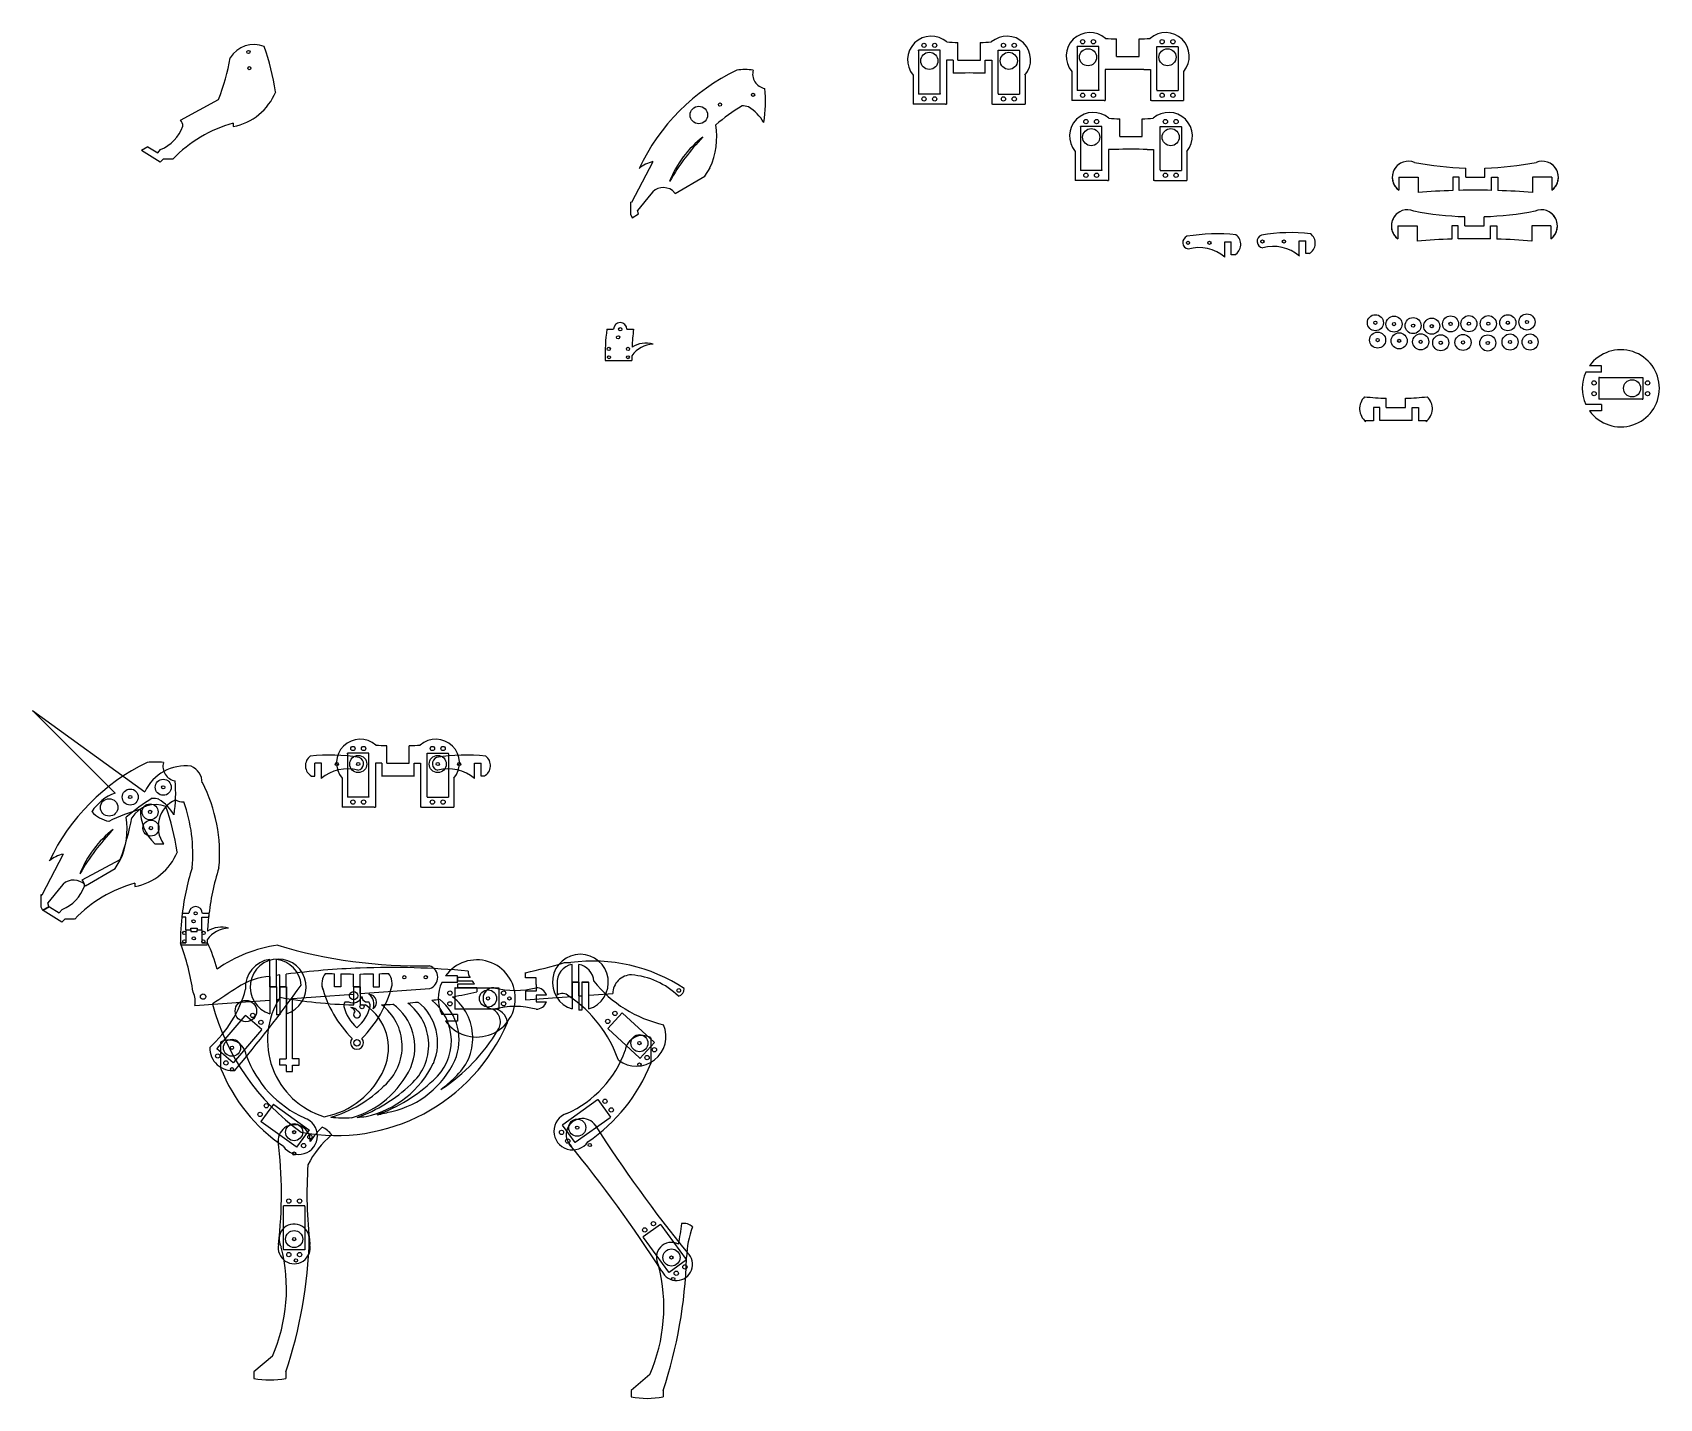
# Model space of a CAD drawing. Header units: inches. Extents: x -77 to 75, y -49 to 79.
import ezdxf

# ---------------------------------------------------------------- set-up
doc = ezdxf.new("R2010")
doc.units = ezdxf.units.IN
doc.header["$MEASUREMENT"] = 0

msp = doc.modelspace()

# ---------------------------------------------------------------- linework, layer by layer
for p, q in [((9.64, 76.29), (9.64, 77.92)), ((11.74, 76.29), (11.74, 77.92)), ((24.45, 76.62), (24.45, 78.26)), ((26.55, 76.62), (26.55, 78.26)), ((9.19, 76.29), (8.58, 76.29)), ((8.58, 76.29), (8.58, 75.17)), ((9.19, 76.29), (9.19, 75.06)), ((9.64, 76.29), (11.74, 76.29)), ((12.19, 75.06), (12.19, 76.29)), ((12.19, 76.29), (12.8, 76.29)), ((12.8, 76.29), (12.8, 75.17)), ((24.45, 76.62), (26.55, 76.62)), ((5.47, 74.89), (5.47, 72.17)), ((8.58, 75.17), (8.58, 72.17)), ((12.8, 75.17), (12.8, 72.17)), ((15.91, 74.89), (15.91, 72.17)), ((20.28, 75.22), (20.28, 72.51)), ((23.39, 75.4), (23.39, 72.51)), ((24, 75.4), (23.39, 75.4)), ((27, 75.4), (27.61, 75.4)), ((27.61, 75.4), (27.61, 72.51)), ((30.71, 75.22), (30.71, 72.51)), ((-62.9, 70.69), (-59.36, 72.61)), ((8.49, 72.17), (5.47, 72.17)), ((8.49, 72.17), (8.58, 72.17)), ((12.89, 72.17), (12.8, 72.17)), ((12.89, 72.17), (15.91, 72.17)), ((23.29, 72.51), (20.28, 72.51)), ((23.29, 72.51), (23.39, 72.51)), ((27.7, 72.51), (27.61, 72.51)), ((27.7, 72.51), (30.71, 72.51)), ((-58, 70.39), (-58, 70.08)), ((24.75, 69.16), (24.75, 70.8)), ((26.85, 69.16), (26.85, 70.8)), ((24.75, 69.16), (26.85, 69.16)), ((-65.97, 68.19), (-66.55, 67.85)), ((-64.82, 66.77), (-66.55, 67.85)), ((-65.97, 68.19), (-65.04, 67.62)), ((-65.04, 67.62), (-64.77, 67.94)), ((-64.54, 67.05), (-64.82, 66.77)), ((-63.61, 67.05), (-64.54, 67.05)), ((20.59, 67.76), (20.59, 65.05)), ((23.69, 67.94), (23.69, 65.05)), ((24.3, 67.94), (23.69, 67.94)), ((27.3, 67.94), (27.91, 67.94)), ((27.91, 67.94), (27.91, 65.05)), ((31.02, 67.76), (31.02, 65.05)), ((-18.82, 66.8), (-20.82, 62.98)), ((-16.73, 63.84), (-13.97, 65.46)), ((-13.97, 65.46), (-13.49, 66.24)), ((50.79, 65.35), (52.59, 65.35)), ((50.79, 65.35), (50.79, 64.15)), ((50.79, 65.35), (52.59, 65.35)), ((52.59, 65.35), (52.59, 63.93)), ((56.44, 65.35), (55.83, 65.35)), ((55.83, 65.35), (55.83, 64.11)), ((56.44, 64.12), (56.44, 65.35)), ((57.04, 65.35), (57.04, 66.2)), ((57.04, 65.35), (58.84, 65.35)), ((58.84, 65.35), (58.84, 66.2)), ((59.44, 64.12), (59.44, 65.35)), ((59.44, 65.35), (60.05, 65.35)), ((60.05, 65.35), (60.05, 64.11)), ((65.09, 65.35), (63.29, 65.35)), ((63.29, 65.35), (63.29, 63.93)), ((65.09, 65.35), (63.29, 65.35)), ((65.09, 65.35), (65.09, 64.15)), ((-19.02, 63.78), (-20.26, 62.24)), ((-17, 64.11), (-17, 64.11)), ((-17, 64.11), (-16.73, 63.84)), ((23.6, 65.05), (20.59, 65.05)), ((23.6, 65.05), (23.69, 65.05)), ((28.01, 65.05), (27.91, 65.05)), ((28.01, 65.05), (31.02, 65.05)), ((-20.9, 63.03), (-20.9, 61.89)), ((-20.9, 61.89), (-20.75, 61.56)), ((-20.75, 61.56), (-20.15, 61.92)), ((-20.15, 61.92), (-20.26, 62.24)), ((50.7, 60.81), (52.5, 60.81)), ((50.7, 60.81), (50.7, 59.61)), ((50.7, 60.81), (52.5, 60.81)), ((52.5, 60.81), (52.5, 59.39)), ((56.35, 60.81), (55.74, 60.81)), ((55.74, 60.81), (55.74, 59.57)), ((56.35, 59.59), (56.35, 60.81)), ((56.95, 60.81), (56.95, 61.66)), ((56.95, 60.81), (58.75, 60.81)), ((58.75, 60.81), (58.75, 61.66)), ((59.35, 59.59), (59.35, 60.81)), ((59.35, 60.81), (59.96, 60.81)), ((59.96, 60.81), (59.96, 59.57)), ((65, 60.81), (63.2, 60.81)), ((63.2, 60.81), (63.2, 59.39)), ((65, 60.81), (63.2, 60.81)), ((65, 60.81), (65, 59.61)), ((34.56, 57.88), (34.56, 59.31)), ((34.56, 59.31), (35.16, 59.31)), ((35.16, 58.11), (35.16, 59.31)), ((41.51, 58), (41.51, 59.42)), ((41.51, 59.42), (42.11, 59.42)), ((42.11, 58.22), (42.11, 59.42)), ((35.48, 58.11), (35.16, 58.11)), ((42.43, 58.22), (42.11, 58.22)), ((-23.12, 51.16), (-22.5, 51.16)), ((-21.25, 51.16), (-20.62, 51.16)), ((-23.29, 48.24), (-20.79, 48.24)), ((69.72, 47.15), (68.25, 47.15)), ((69.72, 47.76), (68.61, 47.76)), ((69.72, 47.15), (69.72, 47.76)), ((49.63, 43.86), (49.63, 44.72)), ((51.43, 43.86), (51.43, 44.72)), ((69.72, 44.15), (68.25, 44.15)), ((69.72, 44.15), (69.72, 43.54)), ((49.03, 43.86), (48.42, 43.86)), ((48.42, 43.86), (48.42, 42.62)), ((49.03, 42.64), (49.03, 43.86)), ((49.63, 43.86), (51.43, 43.86)), ((52.03, 42.64), (52.03, 43.86)), ((52.03, 43.86), (52.64, 43.86)), ((52.64, 43.86), (52.64, 42.62)), ((69.72, 43.54), (68.61, 43.54)), ((-69.02, 7.87), (-76.72, 15.57)), ((-76.72, 15.57), (-66.24, 7.99)), ((-43.66, 10.66), (-43.66, 12.29)), ((-41.56, 10.66), (-41.56, 12.29)), ((-50.36, 9.46), (-50.36, 10.66)), ((-49.76, 10.66), (-50.36, 10.66)), ((-49.76, 9.23), (-49.76, 10.66)), ((-44.11, 10.66), (-44.72, 10.66)), ((-44.72, 10.66), (-44.72, 9.54)), ((-44.11, 10.66), (-44.11, 9.43)), ((-43.66, 10.66), (-41.56, 10.66)), ((-41.11, 9.43), (-41.11, 10.66)), ((-41.11, 10.66), (-40.5, 10.66)), ((-40.5, 10.66), (-40.5, 9.54)), ((-35.46, 9.23), (-35.46, 10.66)), ((-35.46, 10.66), (-34.86, 10.66)), ((-34.86, 9.46), (-34.86, 10.66)), ((-50.68, 9.46), (-50.36, 9.46)), ((-47.83, 9.26), (-47.83, 6.54)), ((-44.72, 9.54), (-44.72, 6.54)), ((-40.5, 9.54), (-40.5, 6.54)), ((-37.39, 9.26), (-37.39, 6.54)), ((-34.55, 9.46), (-34.86, 9.46)), ((-44.82, 6.54), (-47.83, 6.54)), ((-44.82, 6.54), (-44.72, 6.54)), ((-40.41, 6.54), (-40.5, 6.54)), ((-40.41, 6.54), (-37.39, 6.54)), ((-65.3, 3.14), (-64.48, 3.14)), ((-73.86, 2.17), (-75.86, -1.65)), ((-72.08, -0.24), (-68.53, 1.68)), ((-69.01, 0.83), (-68.53, 1.61)), ((-71.78, -0.79), (-69.01, 0.83)), ((-74.06, -0.85), (-75.3, -2.39)), ((-72.04, -0.52), (-72.04, -0.52)), ((-72.04, -0.52), (-71.78, -0.79)), ((-67.18, -0.54), (-67.18, -0.86)), ((-75.95, -1.6), (-75.95, -2.74)), ((-75.95, -2.74), (-75.79, -3.07)), ((-75.79, -3.07), (-75.19, -2.71)), ((-75.15, -2.74), (-75.73, -3.08)), ((-75.19, -2.71), (-75.3, -2.39)), ((-75.15, -2.74), (-74.22, -3.31)), ((-74.22, -3.31), (-73.94, -2.99)), ((-74, -4.17), (-75.73, -3.08)), ((-73.72, -3.89), (-74, -4.17)), ((-72.79, -3.89), (-73.72, -3.89)), ((-62.41, -3.7), (-62.78, -3.7)), ((-62.75, -3.35), (-62.12, -3.35)), ((-62.41, -4.9), (-62.41, -3.7)), ((-60.91, -4.9), (-60.91, -3.7)), ((-60.91, -3.7), (-60.28, -3.7)), ((-60.87, -3.35), (-60.25, -3.35)), ((-62.41, -4.9), (-62.41, -6.1)), ((-62.41, -4.9), (-61.96, -4.9)), ((-62.41, -4.9), (-61.96, -4.9)), ((-61.96, -4.9), (-61.96, -4.75)), ((-61.96, -4.75), (-61.36, -4.75)), ((-61.96, -4.9), (-61.96, -5.05)), ((-61.96, -5.05), (-61.36, -5.05)), ((-61.36, -4.75), (-61.36, -4.9)), ((-61.36, -5.05), (-61.36, -4.9)), ((-61.36, -4.9), (-60.91, -4.9)), ((-61.36, -4.9), (-60.91, -4.9)), ((-60.91, -4.9), (-60.91, -6.1)), ((-62.91, -6.1), (-62.41, -6.1)), ((-62.91, -6.28), (-60.41, -6.28)), ((-60.91, -6.1), (-60.41, -6.1)), ((-54.56, -10.23), (-54.56, -7.66)), ((-53.95, -10.23), (-53.95, -7.65)), ((-53.05, -10.23), (-53.05, -9.04)), ((-48.55, -10.23), (-48.55, -8.99)), ((-47.94, -9), (-47.94, -10.23)), ((-46.75, -10.23), (-46.75, -9.02)), ((-46.13, -10.23), (-46.13, -9.02)), ((-44.94, -9), (-44.94, -10.23)), ((-44.33, -10.23), (-44.33, -8.99)), ((-30.71, -9.39), (-30.71, -8.89)), ((-27.08, -7.95), (-26.48, -7.95)), ((-26.36, -9.79), (-26.36, -8.12)), ((-25.74, -9.79), (-25.74, -8.12)), ((-54.57, -10.23), (-54.57, -12.72)), ((-53.95, -10.23), (-54.57, -10.23)), ((-53.95, -10.23), (-54.56, -10.23)), ((-54.55, -10.23), (-54.55, -9.24)), ((-54.55, -11.45), (-54.55, -10.23)), ((-54.55, -10.23), (-53.95, -10.23)), ((-54.55, -10.23), (-53.95, -10.23)), ((-53.95, -10.23), (-53.95, -9.16)), ((-53.95, -10.23), (-53.95, -11.41)), ((-53.95, -10.23), (-53.95, -12.82)), ((-53.65, -10.23), (-53.65, -9.11)), ((-53.65, -11.39), (-53.65, -10.23)), ((-53.65, -10.23), (-53.05, -10.23)), ((-53.65, -10.23), (-53.05, -10.23)), ((-53.65, -10.23), (-53.65, -12.82)), ((-53.03, -10.23), (-53.65, -10.23)), ((-53.05, -10.23), (-53.05, -16.93)), ((-53.03, -10.23), (-53.03, -12.72)), ((-47.94, -10.23), (-48.55, -10.23)), ((-46.75, -10.23), (-46.75, -10.89)), ((-46.75, -10.23), (-46.14, -10.23)), ((-46.75, -10.23), (-46.14, -10.23)), ((-46.13, -10.23), (-46.75, -10.23)), ((-46.75, -10.23), (-46.75, -11.9)), ((-46.14, -10.85), (-46.14, -10.23)), ((-46.14, -10.23), (-46.14, -11.91)), ((-46.14, -10.85), (-39.65, -10.38)), ((-44.94, -10.23), (-44.33, -10.23)), ((-37.06, -9.8), (-38.53, -9.8)), ((-37.06, -9.19), (-38.18, -9.19)), ((-37.06, -9.8), (-37.06, -9.19)), ((-35.87, -9.34), (-37.06, -9.34)), ((-37.06, -9.34), (-37.06, -9.65)), ((-37.06, -9.65), (-35.67, -9.65)), ((-35.47, -9.96), (-37.06, -9.96)), ((-37.06, -9.96), (-37.06, -10.27)), ((-37.06, -10.27), (-35.26, -10.27)), ((-35.26, -10.27), (-35.26, -10.67)), ((-29.71, -9.39), (-30.71, -9.39)), ((-30.71, -10.61), (-30.71, -11.43)), ((-29.71, -10.61), (-30.71, -10.61)), ((-29.71, -10), (-29.71, -9.39)), ((-29.71, -10), (-29.71, -10.61)), ((-27.77, -9.94), (-27.75, -10.99)), ((-26.36, -11.11), (-26.36, -9.79)), ((-25.74, -9.79), (-26.36, -9.79)), ((-26.36, -9.79), (-25.74, -9.79)), ((-26.36, -9.79), (-26.36, -12.28)), ((-25.74, -9.79), (-26.36, -9.79)), ((-25.74, -11.07), (-25.74, -9.79)), ((-25.74, -9.79), (-25.74, -12.38)), ((-25.44, -9.79), (-25.44, -12.38)), ((-24.82, -9.79), (-25.44, -9.79)), ((-25.43, -11.05), (-25.43, -9.79)), ((-25.43, -9.79), (-24.81, -9.79)), ((-24.82, -9.79), (-24.82, -12.28)), ((-24.81, -11), (-24.81, -9.79)), ((-61.58, -11.95), (-56.83, -11.61)), ((-56.83, -11.61), (-54.55, -11.45)), ((-53.95, -11.41), (-53.65, -11.39)), ((-52.45, -11.3), (-51.63, -11.24)), ((-52.45, -16.93), (-52.45, -11.3)), ((-51.63, -11.24), (-50.27, -11.14)), ((-50.27, -11.14), (-46.75, -10.89)), ((-30.71, -11.43), (-27.77, -11.21)), ((-28.76, -10.99), (-29.71, -10.99)), ((-29.71, -10.99), (-29.71, -11.6)), ((-29.71, -11.6), (-28.76, -11.6)), ((-27.77, -11.21), (-26.36, -11.11)), ((-25.74, -11.07), (-25.43, -11.05)), ((-24.81, -11), (-24.34, -10.97)), ((-24.34, -10.97), (-22.56, -10.84)), ((-53.65, -12.82), (-53.95, -12.82)), ((-37.06, -12.8), (-38.53, -12.8)), ((-37.06, -13.41), (-38.18, -13.41)), ((-37.06, -12.8), (-37.06, -13.41)), ((-25.44, -12.38), (-25.74, -12.38)), ((-19.02, -14.96), (-19.02, -17.37)), ((-59.17, -15.38), (-59.17, -17.79)), ((-53.65, -17.53), (-53.65, -16.93)), ((-53.65, -16.93), (-53.05, -16.93)), ((-53.05, -17.53), (-53.65, -17.53)), ((-53.05, -17.53), (-53.05, -18.13)), ((-53.05, -18.13), (-52.45, -18.13)), ((-51.85, -16.93), (-52.45, -16.93)), ((-52.45, -18.13), (-52.45, -17.53)), ((-52.45, -18.13), (-52.45, -17.53)), ((-52.45, -17.53), (-51.85, -17.53)), ((-51.85, -17.53), (-51.85, -16.93)), ((-54.33, -44.68), (-56.08, -46.16)), ((-56.08, -46.16), (-56.08, -46.76)), ((-53.08, -46.16), (-53.08, -46.76)), ((-19.12, -46.4), (-20.86, -47.88)), ((-20.86, -47.88), (-20.86, -48.48)), ((-17.86, -47.88), (-17.86, -48.48))]:
    msp.add_line(p, q)
at = {"color": 1}
for p, q in [((22.79, 77.55), (20.79, 77.55)), ((20.79, 77.5), (20.79, 77.55)), ((20.79, 77.5), (20.79, 73.5)), ((22.79, 77.5), (22.79, 77.55)), ((22.79, 73.5), (22.79, 77.5)), ((28.21, 77.5), (28.21, 77.55)), ((28.21, 77.55), (30.21, 77.55)), ((28.21, 73.5), (28.21, 77.5)), ((30.21, 77.5), (30.21, 77.55)), ((30.21, 77.5), (30.21, 73.5)), ((7.98, 77.21), (5.98, 77.21)), ((5.98, 77.16), (5.98, 77.21)), ((5.98, 77.16), (5.98, 73.16)), ((7.98, 77.16), (7.98, 77.21)), ((7.98, 73.16), (7.98, 77.16)), ((13.4, 77.16), (13.4, 77.21)), ((13.4, 77.21), (15.4, 77.21)), ((13.4, 73.16), (13.4, 77.16)), ((15.4, 77.16), (15.4, 77.21)), ((15.4, 77.16), (15.4, 73.16)), ((5.98, 73.16), (5.98, 73.11)), ((7.98, 73.11), (5.98, 73.11)), ((7.98, 73.16), (7.98, 73.11)), ((13.4, 73.16), (13.4, 73.11)), ((13.4, 73.11), (15.4, 73.11)), ((15.4, 73.16), (15.4, 73.11)), ((20.79, 73.5), (20.79, 73.45)), ((22.79, 73.45), (20.79, 73.45)), ((22.79, 73.5), (22.79, 73.45)), ((28.21, 73.5), (28.21, 73.45)), ((28.21, 73.45), (30.21, 73.45)), ((30.21, 73.5), (30.21, 73.45)), ((23.09, 70.09), (21.09, 70.09)), ((21.09, 70.04), (21.09, 70.09)), ((21.09, 70.04), (21.09, 66.04)), ((23.09, 70.04), (23.09, 70.09)), ((23.09, 66.04), (23.09, 70.04)), ((28.51, 70.04), (28.51, 70.09)), ((28.51, 70.09), (30.51, 70.09)), ((28.51, 66.04), (28.51, 70.04)), ((30.51, 70.04), (30.51, 70.09)), ((30.51, 70.04), (30.51, 66.04)), ((21.09, 66.04), (21.09, 65.99)), ((23.09, 65.99), (21.09, 65.99)), ((23.09, 66.04), (23.09, 65.99)), ((28.51, 66.04), (28.51, 65.99)), ((28.51, 65.99), (30.51, 65.99)), ((30.51, 66.04), (30.51, 65.99)), ((69.52, 46.65), (69.47, 46.65)), ((69.47, 46.65), (69.47, 44.65)), ((69.52, 46.65), (73.52, 46.65)), ((73.52, 46.65), (73.57, 46.65)), ((73.57, 46.65), (73.57, 44.65)), ((69.52, 44.65), (69.47, 44.65)), ((73.52, 44.65), (69.52, 44.65)), ((73.52, 44.65), (73.57, 44.65)), ((-45.32, 11.58), (-47.32, 11.58)), ((-47.32, 11.53), (-47.32, 11.58)), ((-47.32, 11.53), (-47.32, 7.53)), ((-45.32, 11.53), (-45.32, 11.58)), ((-45.32, 7.53), (-45.32, 11.53)), ((-39.9, 11.53), (-39.9, 11.58)), ((-39.9, 11.58), (-37.9, 11.58)), ((-39.9, 7.53), (-39.9, 11.53)), ((-37.9, 11.53), (-37.9, 11.58)), ((-37.9, 11.53), (-37.9, 7.53)), ((-47.32, 7.53), (-47.32, 7.48)), ((-45.32, 7.48), (-47.32, 7.48)), ((-45.32, 7.53), (-45.32, 7.48)), ((-39.9, 7.53), (-39.9, 7.48)), ((-39.9, 7.48), (-37.9, 7.48)), ((-37.9, 7.53), (-37.9, 7.48)), ((-37.26, -10.3), (-37.31, -10.3)), ((-37.31, -10.3), (-37.31, -12.3)), ((-37.26, -10.3), (-33.26, -10.3)), ((-33.26, -10.3), (-33.21, -10.3)), ((-33.21, -10.3), (-33.21, -12.3)), ((-59.48, -15.97), (-56.87, -12.93)), ((-56.87, -12.93), (-56.84, -12.9)), ((-55.32, -14.2), (-56.84, -12.9)), ((-37.26, -12.3), (-37.31, -12.3)), ((-33.26, -12.3), (-37.26, -12.3)), ((-33.26, -12.3), (-33.21, -12.3)), ((-21.69, -12.64), (-23.04, -14.11)), ((-21.65, -12.67), (-21.69, -12.64)), ((-21.65, -12.67), (-18.71, -15.38)), ((-55.36, -14.24), (-57.97, -17.27)), ((-55.36, -14.24), (-55.32, -14.2)), ((-23.01, -14.14), (-23.04, -14.11)), ((-20.06, -16.85), (-23.01, -14.14)), ((-59.48, -15.97), (-59.51, -16)), ((-58, -17.31), (-59.51, -16)), ((-18.67, -15.42), (-20.03, -16.89)), ((-18.71, -15.38), (-18.67, -15.42)), ((-57.97, -17.27), (-58, -17.31)), ((-20.06, -16.85), (-20.03, -16.89)), ((-54.24, -21.17), (-55.41, -22.79)), ((-54.2, -21.19), (-54.24, -21.17)), ((-54.2, -21.19), (-50.95, -23.52)), ((-23.99, -20.77), (-27.24, -23.1)), ((-23.99, -20.77), (-23.95, -20.74)), ((-23.95, -20.74), (-22.78, -22.37)), ((-26.07, -24.72), (-22.82, -22.4)), ((-22.82, -22.4), (-22.78, -22.37)), ((-55.37, -22.82), (-55.41, -22.79)), ((-52.11, -25.15), (-55.37, -22.82)), ((-50.91, -23.55), (-52.07, -25.18)), ((-50.95, -23.52), (-50.91, -23.55)), ((-27.24, -23.1), (-27.28, -23.13)), ((-27.28, -23.13), (-26.12, -24.75)), ((-52.11, -25.15), (-52.07, -25.18)), ((-26.07, -24.72), (-26.12, -24.75)), ((-51.3, -30.66), (-53.3, -30.66)), ((-53.3, -30.71), (-53.3, -30.66)), ((-53.3, -34.71), (-53.3, -30.71)), ((-51.3, -30.71), (-51.3, -30.66)), ((-51.3, -30.71), (-51.3, -34.71)), ((-18.1, -32.39), (-19.72, -33.56)), ((-18.07, -32.43), (-18.1, -32.39)), ((-18.07, -32.43), (-15.72, -35.66)), ((-53.3, -34.71), (-53.3, -34.76)), ((-51.3, -34.76), (-53.3, -34.76)), ((-51.3, -34.71), (-51.3, -34.76)), ((-19.69, -33.6), (-19.72, -33.56)), ((-17.34, -36.84), (-19.69, -33.6)), ((-15.69, -35.71), (-17.31, -36.88)), ((-15.72, -35.66), (-15.69, -35.71)), ((-17.34, -36.84), (-17.31, -36.88))]:
    msp.add_line(p, q, dxfattribs=at)
for centre, radius in [((6.48, 77.66), 0.2), ((7.48, 77.66), 0.2), ((13.9, 77.66), 0.2), ((14.9, 77.66), 0.2), ((21.29, 78), 0.2), ((22.29, 78), 0.2), ((28.71, 78), 0.2), ((29.71, 78), 0.2), ((6.98, 76.21), 0.8), ((14.4, 76.21), 0.8), ((21.79, 76.55), 0.8), ((29.21, 76.55), 0.8), ((21.29, 73), 0.2), ((22.29, 73), 0.2), ((28.71, 73), 0.2), ((29.71, 73), 0.2), ((6.48, 72.66), 0.2), ((7.48, 72.66), 0.2), ((13.9, 72.66), 0.2), ((14.9, 72.66), 0.2), ((22.09, 69.09), 0.8), ((21.59, 70.54), 0.2), ((22.59, 70.54), 0.2), ((29.51, 69.09), 0.8), ((29.01, 70.54), 0.2), ((30.01, 70.54), 0.2), ((21.59, 65.54), 0.2), ((22.59, 65.54), 0.2), ((29.01, 65.54), 0.2), ((30.01, 65.54), 0.2), ((69.02, 46.15), 0.2), ((72.57, 45.65), 0.8), ((74.02, 46.15), 0.2), ((69.02, 45.15), 0.2), ((74.02, 45.15), 0.2), ((-46.82, 12.03), 0.2), ((-45.82, 12.03), 0.2), ((-39.4, 12.03), 0.2), ((-38.4, 12.03), 0.2), ((-46.32, 10.58), 0.8), ((-38.9, 10.58), 0.8), ((-46.82, 7.03), 0.2), ((-45.82, 7.03), 0.2), ((-39.4, 7.03), 0.2), ((-38.4, 7.03), 0.2), ((-37.76, -10.8), 0.2), ((-34.21, -11.3), 0.8), ((-32.76, -10.8), 0.2), ((-37.76, -11.8), 0.2), ((-32.76, -11.8), 0.2), ((-56.17, -12.88), 0.2), ((-55.41, -13.53), 0.2), ((-23.03, -13.44), 0.2), ((-22.36, -12.7), 0.2), ((-58.1, -15.9), 0.8), ((-20.08, -15.47), 0.8), ((-59.43, -16.67), 0.2), ((-19.36, -16.82), 0.2), ((-18.68, -16.09), 0.2), ((-58.67, -17.32), 0.2), ((-54.9, -21.31), 0.2), ((-23.29, -20.89), 0.2), ((-55.48, -22.12), 0.2), ((-25.88, -23.36), 0.8), ((-22.71, -21.7), 0.2), ((-52.3, -23.78), 0.8), ((-50.83, -24.22), 0.2), ((-27.35, -23.8), 0.2), ((-51.42, -25.03), 0.2), ((-26.77, -24.61), 0.2), ((-52.8, -30.21), 0.2), ((-51.8, -30.21), 0.2), ((-52.3, -33.76), 0.8), ((-19.58, -32.9), 0.2), ((-18.77, -32.32), 0.2), ((-17.09, -35.48), 0.8), ((-52.8, -35.21), 0.2), ((-51.8, -35.21), 0.2), ((-15.83, -36.36), 0.2), ((-16.64, -36.95), 0.2)]:
    msp.add_circle(centre, radius, dxfattribs=at)
for centre, radius in [((-56.57, 77.04), 0.15), ((-56.49, 75.53), 0.15), ((-9.47, 73.04), 0.15), ((-14.53, 71.16), 0.815), ((-12.56, 72.13), 0.15), ((31.12, 59.23), 0.15), ((33.12, 59.23), 0.15), ((38.07, 59.35), 0.15), ((40.07, 59.35), 0.15), ((48.61, 51.77), 0.75), ((48.61, 51.77), 0.15), ((50.35, 51.64), 0.75), ((50.35, 51.64), 0.15), ((52.13, 51.5), 0.75), ((52.13, 51.5), 0.15), ((53.87, 51.45), 0.75), ((55.63, 51.66), 0.75), ((55.63, 51.66), 0.15), ((57.34, 51.68), 0.75), ((57.34, 51.68), 0.15), ((59.15, 51.68), 0.75), ((59.15, 51.68), 0.15), ((60.97, 51.77), 0.75), ((60.97, 51.77), 0.15), ((62.76, 51.84), 0.75), ((62.76, 51.84), 0.15), ((-22.07, 50.41), 0.15), ((-21.87, 51.16), 0.15), ((48.82, 50.15), 0.75), ((48.82, 50.15), 0.15), ((50.83, 50.08), 0.75), ((50.83, 50.08), 0.15), ((52.84, 49.99), 0.75), ((52.84, 49.99), 0.15), ((53.87, 51.45), 0.15), ((54.71, 49.9), 0.75), ((56.79, 49.93), 0.75), ((59.1, 49.88), 0.75), ((61.18, 49.97), 0.75), ((61.18, 49.97), 0.15), ((63.05, 49.97), 0.75), ((63.05, 49.97), 0.15), ((-22.94, 49.33), 0.15), ((-22.92, 48.55), 0.139), ((-21.14, 49.33), 0.15), ((-21.15, 48.55), 0.139), ((54.71, 49.9), 0.15), ((56.79, 49.93), 0.15), ((59.1, 49.88), 0.15), ((-48.32, 10.58), 0.15), ((-46.32, 10.58), 0.15), ((-38.9, 10.58), 0.15), ((-36.9, 10.58), 0.15), ((-64.52, 8.41), 0.75), ((-67.6, 7.5), 0.75), ((-67.6, 7.5), 0.15), ((-67.6, 7.5), 0.15), ((-67.6, 7.5), 0.15), ((-64.52, 8.41), 0.15), ((-64.52, 8.41), 0.15), ((-64.52, 8.41), 0.15), ((-69.57, 6.53), 0.815), ((-65.75, 6.11), 0.75), ((-65.75, 6.11), 0.15), ((-65.75, 6.11), 0.15), ((-65.75, 6.11), 0.15), ((-65.67, 4.6), 0.75), ((-65.67, 4.6), 0.15), ((-65.67, 4.6), 0.15), ((-65.67, 4.6), 0.15), ((-61.69, -4.1), 0.15), ((-61.69, -4.1), 0.15), ((-61.5, -3.35), 0.15), ((-61.5, -3.35), 0.15), ((-62.56, -5.18), 0.15), ((-62.55, -5.97), 0.139), ((-61.67, -5.69), 0.15), ((-61.67, -5.69), 0.15), ((-60.78, -5.97), 0.139), ((-60.76, -5.18), 0.15), ((-42.02, -9.32), 0.15), ((-40.02, -9.32), 0.15), ((-16.41, -10.55), 0.173), ((-60.8, -11.13), 0.25), ((-56.81, -12.48), 1), ((-46.75, -11.04), 0.376), ((-45.97, -12.07), 0.194), ((-34.21, -11.3), 0.15), ((-32.21, -11.3), 0.15), ((-46.44, -15.44), 0.3), ((-58.1, -15.9), 0.15), ((-20.08, -15.47), 0.15), ((-58.1, -17.9), 0.15), ((-20.08, -17.47), 0.15), ((-52.3, -23.78), 0.15), ((-25.88, -23.36), 0.15), ((-52.3, -25.78), 0.15), ((-24.71, -24.98), 0.15), ((-52.3, -33.76), 0.15), ((-52.14, -35.75), 0.15), ((-17.09, -35.48), 0.15), ((-16.92, -37.48), 0.15)]:
    msp.add_circle(centre, radius)
for centre, radius, start, end in [((-56.07, 75.18), 2.56, 67.4479, 149.0597), ((-78.84, 69.32), 25.13, 9.182, 19.1214), ((7.16, 76.31), 2.21, 48.837, 220.1839), ((10.69, 107.8), 29.89, 266.016, 267.9872), ((10.69, 107.8), 29.89, 272.0128, 273.984), ((14.22, 76.31), 2.21, 319.8161, 131.163), ((21.96, 76.65), 2.21, 48.837, 220.1839), ((25.5, 108.13), 29.89, 266.016, 267.9872), ((25.5, 108.13), 29.89, 272.0128, 273.984), ((29.03, 76.65), 2.21, 319.8161, 131.163), ((-80.92, 80.72), 23.04, 339.3987, 349.4532), ((-2.6, 57.9), 19.36, 115.6565, 154.7404), ((-10.22, 69.29), 6.11, 82.8129, 97.1871), ((-8.16, 74.97), 1.35, 163.5574, 260.591), ((10.69, 7.91), 67.17, 88.7204, 91.2796), ((25.5, 8.25), 67.17, 88.7204, 91.2796), ((-59.01, 75.37), 5.39, 280.839, 337.7431), ((-21.4, 72.44), 13.08, 351.3178, 5.2777), ((-0.69, 55.87), 18.89, 121.302, 130.4692), ((-10.43, 70.41), 1.6, 70.5894, 92.6575), ((-11.92, 68.52), 3.95, 29.4223, 59.2716), ((22.27, 69.19), 2.21, 48.837, 220.1839), ((29.33, 69.19), 2.21, 319.8161, 131.163), ((-66.06, 71.24), 3.54, 291.3988, 341.5861), ((-54.82, 58.67), 12.14, 105.1959, 136.4077), ((-63.48, 70.16), 0.784, 356.7254, 42.6656), ((-19.75, 69.12), 6.89, 335.2477, 9.3309), ((25.8, 100.67), 29.89, 266.016, 267.9872), ((25.8, 100.67), 29.89, 272.0128, 273.984), ((-8.23, 61.42), 9.7, 127.611, 158.5945), ((1.1, 54.42), 21.17, 136.0725, 150.1331), ((25.8, 0.79), 67.17, 88.7204, 91.2796), ((51.69, 65.35), 1.5, 67.0103, 233.1301), ((64.19, 65.35), 1.5, 306.8699, 112.9897), ((-18.1, 63.76), 3.13, 103.2283, 129.8645), ((51.69, 65.35), 1.5, 126.8699, 233.1301), ((57.94, 96.08), 29.89, 259.0781, 268.2748), ((57.94, 96.08), 29.89, 271.7252, 280.9219), ((64.19, 65.35), 1.5, 306.8699, 53.1301), ((-17.84, 62.92), 1.46, 54.8725, 143.8687), ((57.94, -3.03), 67.17, 91.8002, 94.5685), ((57.94, -3.03), 67.17, 88.7204, 91.2796), ((57.94, -3.03), 67.17, 85.4315, 88.1998), ((-20.24, 63.98), 1.15, 235.0599, 239.8165), ((51.6, 60.81), 1.5, 67.0103, 233.1301), ((64.1, 60.81), 1.5, 306.8699, 112.9897), ((51.6, 60.81), 1.5, 126.8699, 233.1301), ((57.85, 91.55), 29.89, 259.0781, 268.2748), ((57.85, 91.55), 29.89, 271.7252, 280.9219), ((64.1, 60.81), 1.5, 306.8699, 53.1301), ((31.24, 59.26), 0.614, 110.2804, 261.234), ((33.8, 43.32), 16.75, 83.8174, 99.5326), ((34.94, 59.08), 1.11, 299.042, 53.4181), ((38.19, 59.37), 0.614, 110.2804, 261.234), ((40.75, 43.43), 16.75, 83.8174, 99.5326), ((41.89, 59.19), 1.11, 299.042, 53.4181), ((57.85, -7.56), 67.17, 91.8002, 94.5685), ((57.85, -7.56), 67.17, 88.7204, 91.2796), ((57.85, -7.56), 67.17, 85.4315, 88.1998), ((32.13, 55.02), 3.76, 49.6042, 105.1583), ((39.08, 55.13), 3.76, 49.6042, 105.1583), ((-21.87, 51.16), 0.624, 0, 180), ((0.07, 48.39), 23.36, 173.1791, 180.3688), ((2.57, 48.39), 23.36, 173.1791, 177.2891), ((-18.77, 47.34), 2.42, 90.6599, 146.1452), ((2.57, 48.39), 23.36, 179.253, 180.3688), ((-19.47, 47.36), 2.5, 74.5796, 121.3004), ((71.52, 45.65), 3.6, 215.8815, 144.1185), ((71.52, 45.65), 3.6, 155.3757, 204.6243), ((48.63, 43.75), 1.5, 133.1171, 233.1301), ((50.53, 74.6), 29.89, 264.3881, 268.2748), ((50.53, 74.6), 29.89, 271.7252, 275.6119), ((52.43, 43.75), 1.5, 306.8699, 46.8829), ((50.53, -24.51), 67.17, 91.8002, 92.4343), ((50.53, -24.51), 67.17, 88.7204, 91.2796), ((50.53, -24.51), 67.17, 87.5657, 88.1998), ((-46.14, 10.68), 2.21, 48.837, 220.1839), ((-42.61, 42.17), 29.89, 266.016, 267.9872), ((-42.61, 42.17), 29.89, 272.0128, 273.984), ((-39.08, 10.68), 2.21, 319.8161, 131.163), ((-57.64, -6.73), 19.36, 115.6565, 154.7404), ((-65.26, 4.66), 6.11, 82.8129, 97.1871), ((-63.2, 10.34), 1.35, 163.5574, 260.591), ((-50.14, 10.43), 1.11, 126.5819, 240.958), ((-49, -5.33), 16.75, 80.4674, 96.1826), ((-46.44, 10.61), 0.614, 278.766, 69.7196), ((-38.79, 10.61), 0.614, 110.2804, 261.234), ((-36.23, -5.33), 16.75, 83.8174, 99.5326), ((-35.09, 10.43), 1.11, 299.042, 53.4181), ((-62.44, 6.21), 4.2, 82.7615, 154.851), ((-62.62, 8.79), 1.74, 1.6797, 65.8627), ((-47.33, 6.37), 3.76, 74.8417, 130.3958), ((-42.61, -57.72), 67.17, 88.7204, 91.2796), ((-37.9, 6.37), 3.76, 49.6042, 105.1583), ((-67.44, 3.68), 4.48, 110.6353, 146.8579), ((-76.44, 7.81), 13.08, 351.3178, 5.2777), ((-73.81, 2.19), 14.55, 354.9134, 27.2163), ((-68.97, 8.2), 3.03, 222.9504, 258.065), ((-62.94, -7.79), 14.62, 104.6464, 117.1016), ((-55.73, -8.76), 18.89, 121.302, 130.4692), ((-65.25, 4.25), 2.56, 67.4479, 149.0597), ((-62.44, 6.21), 4.2, 177.9649, 226.9405), ((-65.47, 5.78), 1.6, 70.5894, 92.6575), ((-62.26, 4.73), 2.74, 114.1874, 215.5643), ((-66.96, 3.89), 3.95, 29.4223, 59.2716), ((-88.02, -1.62), 25.13, 9.182, 19.1214), ((-62.62, 8.79), 1.74, 244.0207, 270.4024), ((-76.31, 2.19), 14.55, 354.9134, 19.5304), ((-74.79, 4.49), 6.89, 335.2477, 9.3309), ((-90.1, 9.78), 23.04, 339.3987, 349.4532), ((-63.27, -3.21), 9.7, 127.611, 158.5945), ((-53.94, -10.21), 21.17, 136.0725, 150.1331), ((-73.15, -0.87), 3.13, 103.2283, 129.8645), ((-68.19, 4.43), 5.39, 280.839, 337.7431), ((-39.55, -6.12), 23.36, 162.5014, 174.055), ((-37.05, -6.12), 23.36, 162.5014, 174.055), ((-72.88, -1.71), 1.46, 54.8725, 143.8687), ((-75.24, 0.31), 3.54, 291.3988, 341.5861), ((-63.99, -12.26), 12.14, 105.1959, 136.4077), ((-72.66, -0.77), 0.784, 356.7254, 42.6656), ((-75.29, -0.65), 1.15, 235.0599, 239.8165), ((-61.5, -3.35), 0.624, 0, 180), ((-39.56, -6.12), 23.36, 173.1791, 180.3688), ((-37.06, -6.12), 23.36, 173.1791, 177.2891), ((-58.4, -7.17), 2.42, 90.6599, 146.1452), ((-37.06, -6.12), 23.36, 179.253, 180.3688), ((-59.09, -7.15), 2.5, 74.5796, 121.3004), ((-85.5, -14.32), 24.04, 8.5988, 19.9774), ((-70.64, -11.23), 11.45, 13.4325, 26.6237), ((-51.97, -19.3), 13.11, 98.1789, 125.0639), ((-40.54, 38.36), 46.63, 253.426, 271.0668), ((-25.59, -9.79), 2.61, 287.1678, 252.8322), ((-54.24, -10.25), 2.61, 97.0461, 184.1116), ((-53.8, -10.23), 2.61, 287.1678, 252.8322), ((-54.24, -10.25), 2.61, 4.1116, 83.6173), ((-43.26, -85.83), 77.42, 92.1283, 97.2648), ((-48.22, -9.91), 1.5, 140.5239, 201.5181), ((-46.44, 58.15), 67.17, 267.4902, 268.1998), ((-46.44, 58.15), 67.17, 268.7204, 269.7356), ((-43.26, -85.83), 77.42, 84.6761, 92.1283), ((-46.44, 58.15), 67.17, 270.2644, 271.2796), ((-46.44, 58.15), 67.17, 271.8002, 272.5098), ((-44.66, -9.91), 1.5, 338.4819, 39.4761), ((-40.02, -9.32), 1.12, 289.6418, 71.5935), ((-35.26, -11.3), 3.6, 215.8815, 144.1185), ((-35.23, -8.79), 0.843, 177.3458, 220.8273), ((-40.64, 36.66), 46.63, 282.2924, 286.9111), ((-26.05, -9.81), 1.72, 100.3906, 184.1116), ((-24.44, -23.4), 15.59, 56.7788, 97.511), ((-26.05, -9.81), 1.72, 4.1116, 79.6094), ((-20.82, -10.84), 1.74, 89.9188, 180.0812), ((-21.38, -16.18), 7.1, 45.9294, 85.5255), ((-67.94, -7.35), 11.53, 312.3009, 344.4588), ((10.1, -116.74), 126.15, 122.4451, 123.7194), ((-177.6, 81.54), 155.75, 320.2622, 323.9753), ((-54.21, -15.16), 5.93, 93.2893, 124.6365), ((-43.26, -85.83), 77.42, 97.7126, 97.9367), ((-39.51, -7.51), 10.53, 194.4839, 225.5699), ((-53.37, -7.51), 10.53, 314.4301, 345.5161), ((-35.26, -11.3), 3.6, 155.3757, 204.6243), ((-48.25, -17.82), 15, 31.6214, 33.0224), ((-33.67, -11.3), 1, 90, 270), ((-31.69, -2.68), 7.87, 255.4347, 284.5653), ((-29.71, -11.3), 1, 17.7582, 90), ((-15.25, -2.39), 11.65, 218.7707, 257.2483), ((-16.58, -10.41), 0.686, 282.488, 4.1116), ((-63.3, -11.54), 1.77, 346.597, 27.6405), ((-39.15, -6.26), 21.51, 194.9761, 234.5007), ((-47.33, -15.2), 7.46, 147.5295, 253.0907), ((-45.68, 32.36), 44.27, 259.6664, 264.0478), ((-45.68, 32.36), 44.27, 264.0478, 268.6189), ((-47.11, -11.97), 0.562, 140.5239, 201.5181), ((-43.84, -11.07), 3.95, 194.4839, 228.8351), ((-46.44, 13.56), 25.19, 267.4902, 268.1998), ((-46.82, -10.83), 0.888, 242.3696, 340.6871), ((-49.04, -11.07), 3.95, 311.1649, 345.5161), ((-45.68, 32.36), 44.27, 269.4085, 270.0208), ((-45.38, -11.08), 0.602, 184.4742, 243.6788), ((-48.35, -15.94), 4.85, 336.5932, 56.2808), ((-46.44, 13.56), 25.19, 271.8002, 272.5098), ((-45.35, -11.65), 0.741, 304.078, 88.6238), ((-45.95, -11.82), 1.1, 336.4483, 56.2535), ((-45.77, -11.97), 0.562, 338.4819, 39.4761), ((-45.68, 32.36), 44.27, 271.9668, 273.3621), ((-47.08, -15.77), 4.86, 310.8779, 53.0269), ((-45.91, -15.81), 4.88, 336.7286, 54.5771), ((-45.68, 32.36), 44.27, 275.1486, 276.3983), ((-44.61, -15.64), 4.87, 310.9141, 53.3387), ((-43.76, -15.43), 4.85, 336.5932, 51.5221), ((-45.68, 32.36), 44.27, 278.0987, 279.0092), ((-42.49, -15.26), 4.86, 310.8779, 51.1578), ((-41.76, -15.17), 4.85, 336.5932, 51.5976), ((-45.68, 32.36), 44.27, 280.6394, 283.6081), ((-40.49, -14.99), 4.86, 310.8779, 52.1673), ((-31.69, -19.92), 7.87, 75.4347, 104.5653), ((-29.71, -11.3), 1, 270, 342.2418), ((-27.26, -11.67), 0.837, 45.0171, 125.7402), ((-33.41, -21.07), 12.06, 19.3903, 55.9912), ((-48.34, -6.76), 17.33, 259.0074, 336.9739), ((-47.13, -12.69), 0.554, 16.3306, 78.1764), ((-47, -12.9), 0.745, 32.3077, 91.5341), ((-46.44, -12.81), 0.317, 121.5303, 77.8745), ((-33.74, -13.64), 1.35, 4.3643, 92.3113), ((-34.39, -13.49), 1.34, 325.8998, 63.3912), ((-46.44, -15.44), 0.6, 137.2025, 42.7975), ((-47.62, -5.81), 16.63, 302.8771, 329.5671), ((-20.37, -14.85), 2.77, 233.218, 23.1287), ((-19.79, -16.39), 1.63, 61.6647, 172.1358), ((-58.05, -15.91), 2.13, 179.0183, 276.0407), ((-58.4, -16.81), 1.63, 7.8642, 118.3353), ((-47.19, -13.14), 10.19, 199.761, 246.0282), ((-30.99, -12.72), 10.19, 293.9718, 340.239), ((-44.45, -11.99), 15.82, 201.5121, 235.9448), ((-50.89, -14.86), 7.61, 280.5694, 336.7058), ((-49.34, -14.03), 8.74, 285.9184, 334.8596), ((-47.56, -13.38), 9.15, 282.4816, 334.2608), ((-45.09, -13.48), 8.58, 282.8625, 335.0827), ((-33.74, -11.57), 15.82, 304.0552, 338.4879), ((-52.12, -11.24), 11.61, 286.2022, 315.0726), ((-51.03, -9.34), 13.85, 289.3897, 313.9042), ((-49.62, -8.03), 15, 289.6745, 313.4149), ((-45.53, -10.47), 11.61, 306.6623, 315.0726), ((-51.87, -24.12), 1.74, 214.5016, 71.9994), ((-47.62, -5.81), 16.63, 265.6454, 272.3451), ((-47.62, -5.81), 16.63, 274.1096, 277.0494), ((-47.62, -5.81), 16.63, 280.5717, 285.4839), ((-26.32, -23.69), 1.74, 108.0006, 325.4984), ((-25.41, -24.01), 1.5, 24.7645, 227.1536), ((-52.3, -24.58), 1.5, 357.553, 191.1945), ((-42.91, -31), 9.12, 130.2921, 152.8472), ((-43.31, -29.83), 9.12, 134.4509, 145.4346), ((-50.5, -25.22), 2.07, 34.7139, 66.8675), ((78.16, 41.77), 121.2, 212.3739, 219.3216), ((-93.05, -29.54), 39.56, 353.1354, 7.2021), ((-10.96, -29.54), 40.15, 172.9024, 173.0111), ((-118.68, -101.02), 119.45, 32.5457, 39.5951), ((-10.96, -29.54), 40.15, 176.1371, 186.76), ((-52.3, -33.76), 1.41, 356.6324, 211.4092), ((-34.75, -30.37), 18.72, 348.1064, 354.0189), ((-15.93, -33.45), 1.15, 46.1674, 100.6775), ((-6.82, -35.68), 8.86, 159.7914, 178.5414), ((-68.64, -38.41), 15.62, 336.3139, 14.4784), ((-52.3, -34.56), 1.5, 168.8055, 11.1945), ((-94.11, -32.53), 43.24, 341.6267, 358.3713), ((-17.09, -35.48), 1.41, 62.6432, 211.4092), ((-33.42, -40.13), 15.62, 336.3139, 14.4784), ((-16.62, -36.13), 1.5, 204.7645, 47.1536), ((-58.9, -34.25), 43.24, 341.6267, 358.2611), ((-17.09, -35.48), 1.41, 356.6324, 1.1758), ((-34.75, -30.37), 18.72, 334.307, 334.3132), ((-54.58, -39.45), 7.46, 258.4042, 281.5958), ((-19.36, -41.17), 7.46, 258.4042, 281.5958)]:
    msp.add_arc(centre, radius, start, end)

doc.saveas('drawing.dxf')
